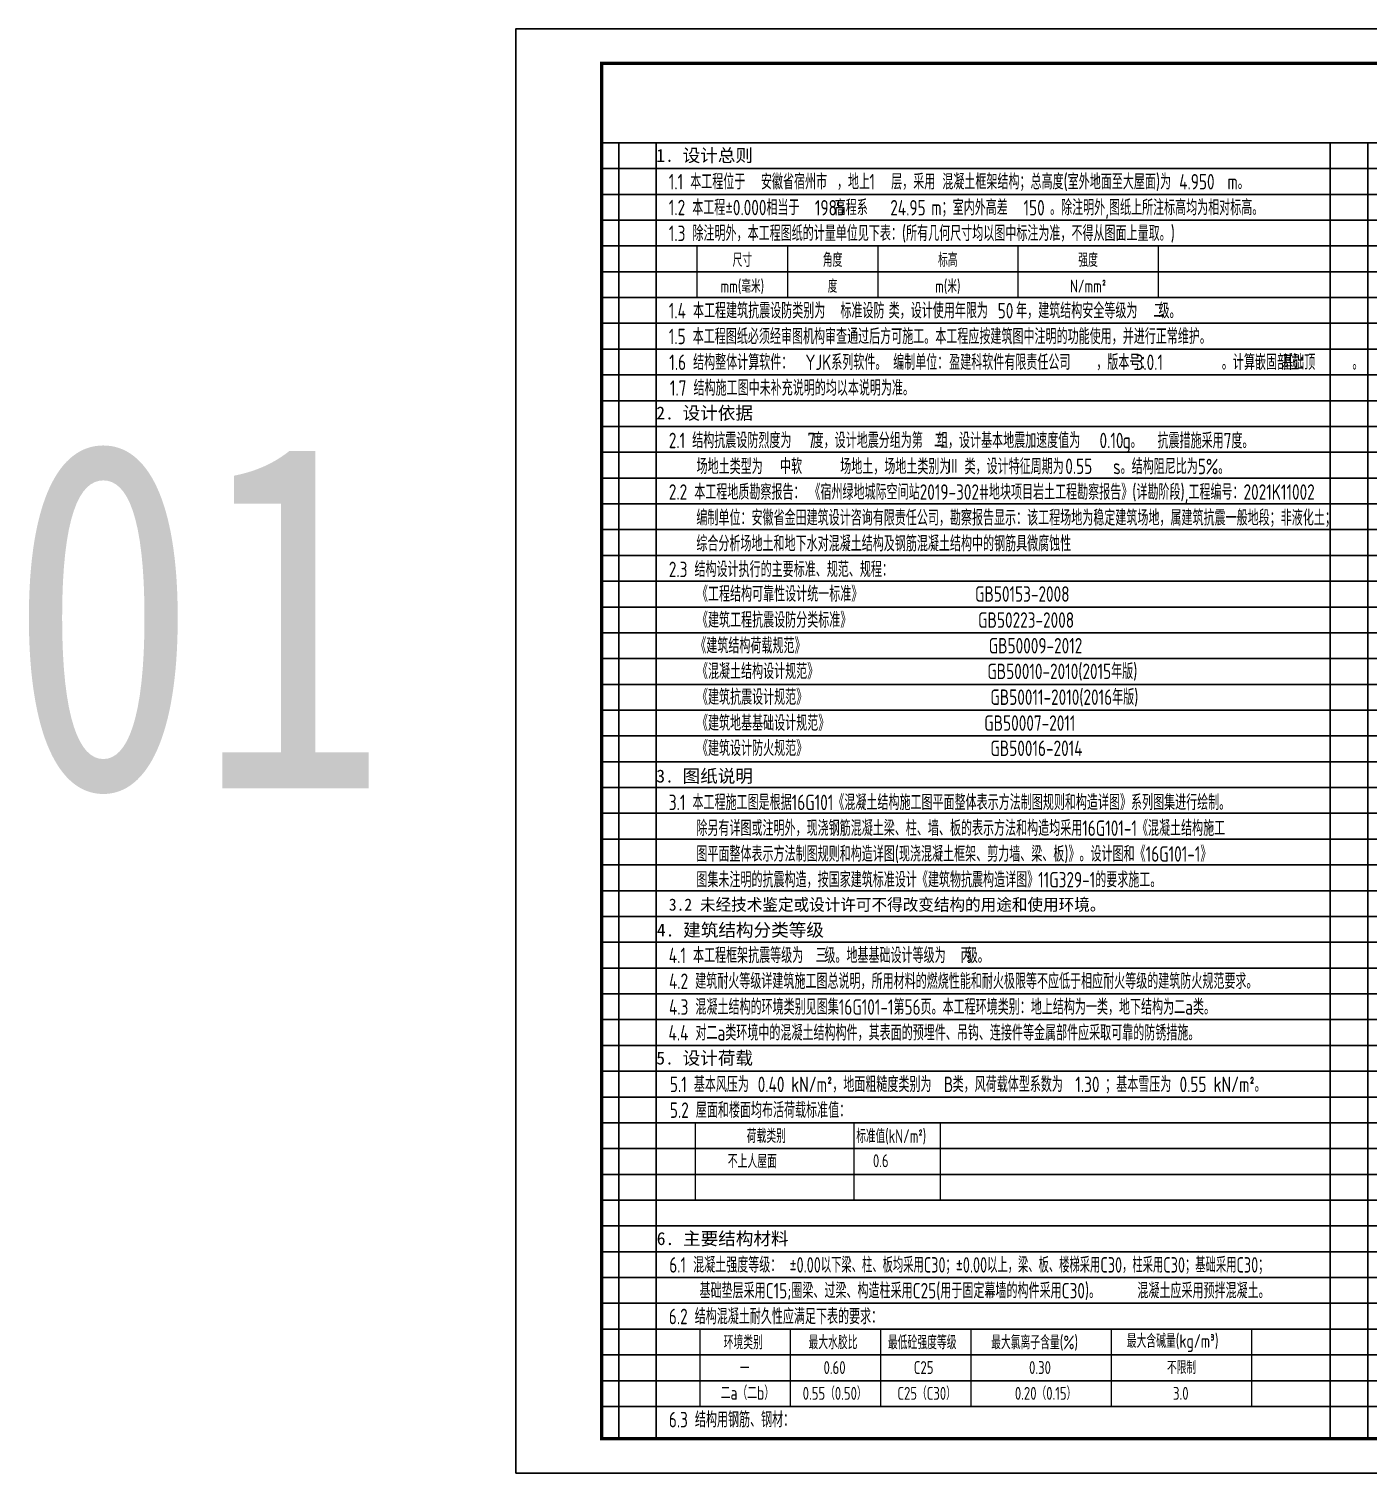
# Model space of a CAD drawing. Extents: x 169490 to 7584583, y -2399407 to 1374371.
# Drawn here: x 2424729 to 2463674, y 813191 to 855191 of the extents above; entities that cross this region are included whole.
import ezdxf
from ezdxf.enums import TextEntityAlignment as Align

# ---------------------------------------------------------------- set-up
doc = ezdxf.new("R2010")
doc.units = 0
doc.header["$LTSCALE"] = 100
doc.linetypes.add('DASHED', pattern=[0.75, 0.5, -0.25])
doc.layers.get('0').update_dxf_attribs({"linetype": 'CONTINUOUS'})
doc.layers.get('DEFPOINTS').update_dxf_attribs({"linetype": 'CONTINUOUS'})
doc.layers.add('S-1-TEXT', color=7, linetype='CONTINUOUS', lineweight=18)
doc.layers.add('S-1-修改', color=23, linetype='CONTINUOUS', lineweight=18)
doc.layers.add('TEXT', color=7, linetype='CONTINUOUS')
doc.layers.add('图框', color=140, linetype='CONTINUOUS')
doc.styles.add('TS', font='tssdeng.shx', dxfattribs={"width": 0.7, "height": 350, "bigfont": 'tssdchn.shx'})
doc.styles.add('黑体', font='simhei.ttf', dxfattribs={"width": 0.7})

msp = doc.modelspace()

# ---------------------------------------------------------------- linework, layer by layer
msp.add_lwpolyline([(2441386, 854191.4), (2505186, 854191.4), (2505186, 814191.4), (2441386, 814191.4)], close=True)
at = {"layer": 'DEFPOINTS', "color": 252}
for p, q in [((2441386, 851878.9), (2505186, 851878.9)), ((2441886, 851878.9), (2441886, 814191.4)), ((2442973.5, 851878.9), (2442973.5, 814191.4)), ((2462574.1, 851878.9), (2462574.1, 814191.4)), ((2463661.6, 851878.9), (2463661.6, 814191.4)), ((2441386, 851128.9), (2505186, 851128.9)), ((2441386, 850378.9), (2505186, 850378.9)), ((2441386, 849628.9), (2505186, 849628.9)), ((2441386, 848878.9), (2505186, 848878.9)), ((2441386, 848128.9), (2505186, 848128.9)), ((2441386, 847378.9), (2505186, 847378.9)), ((2441386, 846628.9), (2505186, 846628.9)), ((2441386, 845878.9), (2505186, 845878.9)), ((2441386, 845128.9), (2505186, 845128.9)), ((2441386, 844378.9), (2505186, 844378.9)), ((2441386, 843628.9), (2505186, 843628.9)), ((2441386, 842878.9), (2505186, 842878.9)), ((2441386, 842128.9), (2505186, 842128.9)), ((2441386, 841378.9), (2505186, 841378.9)), ((2441386, 840628.9), (2505186, 840628.9)), ((2441386, 839878.9), (2505186, 839878.9)), ((2441386, 839128.9), (2505186, 839128.9)), ((2441386, 838378.9), (2505186, 838378.9)), ((2441386, 837628.9), (2505186, 837628.9)), ((2441386, 836878.9), (2505186, 836878.9)), ((2441386, 836128.9), (2505186, 836128.9)), ((2441386, 835378.9), (2505186, 835378.9)), ((2441386, 834628.9), (2505186, 834628.9)), ((2441386, 833878.9), (2505186, 833878.9)), ((2441386, 833128.9), (2505186, 833128.9)), ((2441386, 832378.9), (2505186, 832378.9)), ((2441386, 831628.9), (2505186, 831628.9)), ((2441386, 830878.9), (2505186, 830878.9)), ((2441386, 830128.9), (2505186, 830128.9)), ((2441386, 829378.9), (2505186, 829378.9)), ((2441386, 828628.9), (2505186, 828628.9)), ((2441386, 827878.9), (2505186, 827878.9)), ((2441386, 827128.9), (2505186, 827128.9)), ((2441386, 826378.9), (2505186, 826378.9)), ((2441386, 825628.9), (2505186, 825628.9)), ((2441386, 824878.9), (2505186, 824878.9)), ((2441386, 824128.9), (2505186, 824128.9)), ((2441386, 823378.9), (2505186, 823378.9)), ((2441386, 822628.9), (2505186, 822628.9)), ((2441386, 821878.9), (2505186, 821878.9)), ((2441386, 821128.9), (2505186, 821128.9)), ((2441386, 820378.9), (2505186, 820378.9)), ((2441386, 819628.9), (2505186, 819628.9)), ((2441386, 818878.9), (2505186, 818878.9)), ((2441386, 818128.9), (2505186, 818128.9)), ((2441386, 817378.9), (2505186, 817378.9)), ((2441386, 816628.9), (2505186, 816628.9)), ((2441386, 815878.9), (2505186, 815878.9)), ((2441386, 815128.9), (2505186, 815128.9))]:
    msp.add_line(p, q, dxfattribs=at)
at = {"layer": 'S-1-TEXT', "color": 1}
for p, q in [((2446787.7, 848878.9), (2446787.7, 847378.9)), ((2449412.7, 848878.9), (2449412.7, 847378.9)), ((2453490.8, 848878.9), (2453490.8, 847378.9)), ((2444162.7, 848128.9), (2457568.9, 848128.9)), ((2444100.1, 823378.9), (2451236.4, 823378.9)), ((2444100.1, 823378.9), (2444100.1, 821128.9)), ((2451236.4, 823378.9), (2444100.1, 823378.9)), ((2448729.2, 821128.9), (2448729.2, 823378.9)), ((2451236.4, 821128.9), (2451236.4, 823378.9)), ((2444100.1, 822628.9), (2451236.4, 822628.9)), ((2444100.1, 821878.9), (2451236.4, 821878.9)), ((2444100.1, 821128.9), (2451236.4, 821128.9)), ((2444100.1, 821128.9), (2451236.4, 821128.9)), ((2444100.1, 821128.9), (2451236.4, 821128.9)), ((2444100.1, 821128.9), (2451236.4, 821128.9)), ((2446871.7, 817378.9), (2446871.7, 815128.9)), ((2449496.7, 817378.9), (2449496.7, 815128.9)), ((2452121.7, 817378.9), (2452121.7, 815128.9)), ((2456199.8, 817378.9), (2456199.8, 815128.9)), ((2444246.7, 816628.9), (2460277.9, 816628.9)), ((2444246.7, 815878.9), (2460277.9, 815878.9))]:
    msp.add_line(p, q, dxfattribs=at)
for points in [[(2457568.9, 848878.9), (2457568.9, 847378.9), (2444162.7, 847378.9), (2444162.7, 848878.9), (2457568.9, 848878.9)], [(2460277.9, 817378.9), (2460277.9, 815128.9), (2444246.7, 815128.9), (2444246.7, 817378.9), (2460277.9, 817378.9)]]:
    msp.add_lwpolyline(points, dxfattribs=at)
at = {"layer": '图框'}
msp.add_lwpolyline([(2438886, 813191.4), (2513186, 813191.4), (2513186, 855191.4), (2438886, 855191.4)], close=True, dxfattribs=at)
at = {"layer": '图框', "const_width": 100}
msp.add_lwpolyline([(2441386, 814191.4), (2512186, 814191.4), (2512186, 854191.4), (2441386, 854191.4)], close=True, dxfattribs=at)

# ---------------------------------------------------------------- texts
at = {"layer": 'S-1-TEXT', "style": '黑体'}
for s, p in [('1. 设计总则', (2442973.5, 851324.9)), ('2. 设计依据', (2442973.5, 843834)), ('3. 图纸说明', (2442973.5, 833275.8)), ('4. 建筑结构分类等级', (2442990.2, 828798.3)), ('5. 设计荷载', (2442973.5, 825074.9)), ('6. 主要结构材料', (2442986.1, 819824.9))]:
    msp.add_text(s, height=375, dxfattribs=at).set_placement(p)
at = {"layer": 'S-1-TEXT', "style": 'TS'}
for s, height, width, p in [('1.1 本工程位于             ，地上   层，采用 混凝土框架结构；总高度(室外地面至大屋面)为        m。', 450, 0.75, (2443338.3, 850521.4)), ('1.2 本工程%%P0.000相当于     高程系         m；室内外高差      。除注明外,图纸上所注标高均为相对标高。', 450, 0.75, (2443338.3, 849771.4)), ('1.3 除注明外，本工程图纸的计量单位见下表：(所有几何尺寸均以图中标注为准，不得从图面上量取。)', 450, 0.75, (2443338.3, 849021.4)), ('1.6 结构整体计算软件：', 450, 0.75, (2443350.9, 845271.4)), ('编制单位：                     ，版本号：          。计算嵌固部位：      。', 450, 0.75, (2449863.3, 845271.4)), ('场地土类型为           场地土，场地土类别为  类，设计特征周期为       s。结构阻尼比为5%%%。', 450, 0.75, (2444145, 842239.8)), ('《工程结构可靠性设计统一标准》                GB50153-2008', 450, 0.75, (2444156, 838531.9)), ('《建筑工程抗震设防分类标准》                  GB50223-2008', 450, 0.75, (2444156, 837774.6)), ('《建筑结构荷载规范》                          GB50009-2012', 450, 0.75, (2444107.8, 837028.3)), ('《混凝土结构设计规范》                        GB50010-2010(2015年版)', 450, 0.75, (2444156, 836281.9)), ('《建筑抗震设计规范》                          GB50011-2010(2016年版)', 450, 0.75, (2444156, 835531.9)), ('《建筑地基基础设计规范》                      GB50007-2011', 450, 0.75, (2444156, 834778.3)), ('《建筑设计防火规范》                          GB50016-2014', 450, 0.75, (2444156, 834044.9)), ('3.1 本工程施工图是根据16G101《混凝土结构施工图平面整体表示方法制图规则和构造详图》系列图集进行绘制。', 450, 0.75, (2443338.3, 832472.2)), ('除另有详图或注明外，现浇钢筋混凝土梁、柱、墙、板的表示方法和构造均采用16G101-1《混凝土结构施工', 450, 0.75, (2444139.1, 831722.2)), ('图平面整体表示方法制图规则和构造详图(现浇混凝土框架、剪力墙、梁、板)》。设计图和《16G101-1》', 450, 0.75, (2444139.1, 830972.2)), ('图集未注明的抗震构造，按国家建筑标准设计《建筑物抗震构造详图》11G329-1的要求施工。', 450, 0.75, (2444139.1, 830222.2)), ('4.2 建筑耐火等级详建筑施工图总说明，所用材料的燃烧性能和耐火极限等不应低于相应耐火等级的建筑防火规范要求。', 450, 0.75, (2443343.5, 827271.4)), ('4.3 混凝土结构的环境类别见图集16G101-1第56页。本工程环境类别：地上结构为一类，地下结构为二a类。', 450, 0.75, (2443343.5, 826521.4)), ('4.4 对二a类环境中的混凝土结构构件，其表面的预埋件、吊钩、连接件等金属部件应采取可靠的防锈措施。', 450, 0.75, (2443328.7, 825771.4)), ('5.1 基本风压为      kN/m\x8c2\x8d，地面粗糙度类别为   类，风荷载体型系数为      ；基本雪压为      kN/m\x8c2\x8d。 ', 450, 0.75, (2443369.3, 824271.4)), ('5.2 屋面和楼面均布活荷载标准值：', 450, 0.75, (2443369.3, 823521.4)), ('荷载类别', 400, 0.75, (2445604.5, 822793)), ('标准值(kN/m\x8c2\x8d)', 400, 0.7, (2448790.1, 822791.3)), ('6.1 混凝土强度等级：', 450, 0.75, (2443350.9, 819021.4)), ('  基础垫层采用C15;圈梁、过梁、构造柱采用C25(用于固定幕墙的构件采用C30)。', 450, 0.75, (2443821, 818271.4)), ('6.2 结构混凝土耐久性应满足下表的要求：', 450, 0.75, (2443338.3, 817521.4)), ('不限制', 375, 0.75, (2457826.8, 816073.6)), ('0.60', 375, 0.75, (2447838, 816073.6)), ('C25', 375, 0.75, (2450463, 816073.6)), ('0.30', 375, 0.75, (2453814.6, 816073.6)), ('0.55（0.50）', 375, 0.75, (2447231.3, 815323.6)), ('C25（C30）', 375, 0.75, (2449985.7, 815323.6)), ('0.20（0.15）', 375, 0.75, (2453401.7, 815323.6)), ('3.0', 375, 0.75, (2458000.9, 815323.6)), ('6.3 结构用钢筋、钢材：', 450, 0.75, (2443338.3, 814521.4))]:
    msp.add_text(s, height=height, dxfattribs=dict(at, width=width)).set_placement(p)
at = {"layer": 'S-1-TEXT', "style": 'TS', "width": 0.75}
for s, height, p in [('尺寸', 400, (2445475.2, 848269.6)), ('角度', 400, (2448100.2, 848269.6)), ('标高', 400, (2451451.8, 848269.6)), ('强度', 400, (2455529.9, 848269.6)), ('mm(毫米)', 375, (2445475.2, 847519.6)), ('度', 375, (2448100.2, 847519.6)), ('m(米)', 375, (2451451.8, 847519.6)), ('N/mm\x8c2\x8d', 375, (2455529.9, 847524.1))]:
    msp.add_text(s, height=height, dxfattribs=at).set_placement(p, align=Align.CENTER)
at = {"layer": 'S-1-TEXT', "linetype": 'DASHED'}
for s, height, style, width, p in [('1.4 本工程建筑抗震设防类别为         类，设计使用年限为    年，建筑结构安全等级为   级。', 450, 'TS', 0.75, (2443338.3, 846771.4)), ('1.5 本工程图纸必须经审图机构审查通过后方可施工。本工程应按建筑图中注明的功能使用，并进行正常维护。', 450, 'TS', 0.75, (2443338.3, 846021.4)), ('1.7 结构施工图中未补充说明的均以本说明为准。', 450, 'TS', 0.75, (2443369.5, 844523.5)), ('2.1 结构抗震设防烈度为   度，设计地震分组为第  组，设计基本地震加速度值为      g。', 450, 'TS', 0.75, (2443338.3, 842997.3)), ('2.2 本工程地质勘察报告：', 450, 'TS', 0.75, (2443338.3, 841497.3)), ('2.3 结构设计执行的主要标准、规范、规程：', 450, 'TS', 0.75, (2443338.3, 839247.3)), ('3.2 未经技术鉴定或设计许可不得改变结构的用途和使用环境。', 350, '黑体', 0.95, (2443338.3, 829549.4)), ('4.1 本工程框架抗震等级为   级。地基基础设计等级为   级。', 450, 'TS', 0.75, (2443338.3, 828021.4)), ('环境类别', 400, 'TS', 0.75, (2444932.6, 816791.3)), ('最大水胶比', 400, 'TS', 0.75, (2447399.4, 816793)), ('最低砼强度等级', 400, 'TS', 0.75, (2449710.2, 816793)), ('最大氯离子含量(%%%)', 400, 'TS', 0.75, (2452711, 816793)), ('最大含碱量(kg/m\x8c3\x8d)', 400, 'TS', 0.75, (2456655.3, 816833.6)), ('一', 400, 'TS', 0.75, (2445401, 816043)), ('二a（二b）', 400, 'TS', 0.75, (2444847.5, 815323.3))]:
    msp.add_text(s, height=height, dxfattribs=dict(at, style=style, width=width)).set_placement(p)
at = {"layer": 'S-1-TEXT', "color": 23, "style": 'TS', "width": 0.75}
msp.add_text('0.6', height=375, dxfattribs=at).set_placement((2449273.7, 822088.1))
at = {"layer": 'S-1-修改', "style": 'TS'}
for s, width, p in [(' 安徽省宿州市', 0.75, (2445811.7, 850521.4)), ('1', 0.75, (2449170.6, 850521.4)), ('4.950', 0.75, (2458179.9, 850521.4)), ('1985', 0.75, (2447585.6, 849764.5)), ('150', 0.75, (2453652.9, 849764.5)), ('标准设防', 0.75, (2448328.1, 846771.4)), ('50', 0.75, (2452902.6, 846771.4)), ('    二', 0.75, (2456610.9, 846771.4)), ('YJK系列软件。', 0.75, (2447312, 845271.4)), ('盈建科软件有限责任公司', 0.75, (2451491.3, 845271.4)), ('二', 0.75, (2451050.5, 842997.3)), ('抗震措施采用7度。', 0.75, (2457549.2, 842989.8)), ('Ⅲ', 0.75, (2451433.5, 842247.3)), ('《宿州绿地城际空间站2019-302#地块项目岩土工程勘察报告》(详勘阶段),工程编号：2021K11002', 0.75, (2447427.1, 841497.3)), ('编制单位：安徽省金田建筑设计咨询有限责任公司，勘察报告显示：该工程场地为稳定建筑场地，属建筑抗震一般地段；非液化土；', 0.75, (2444139.1, 840747.3)), ('综合分析场地土和地下水对混凝土结构及钢筋混凝土结构中的钢筋具微腐蚀性', 0.75, (2444139.1, 839997.3)), ('三', 0.75, (2447609.3, 828021.4)), ('丙', 0.75, (2451825.2, 828021.4)), ('B', 0.75, (2451334.8, 824271.4)), ('%%P0.00以下梁、柱、板均采用C30；%%P0.00以上，梁、板、楼梯采用C30，柱采用C30；基础采用C30；', 0.7, (2446848.5, 819021.4)), ('混凝土应采用预拌混凝土。', 0.75, (2456963.5, 818271.4))]:
    msp.add_text(s, height=450, dxfattribs=dict(at, width=width)).set_placement(p)
at = {"layer": 'S-1-修改', "color": 3, "style": 'TS', "width": 0.75}
msp.add_text('24.95', height=450, dxfattribs=at).set_placement((2449777.7, 849764.5))
at = {"layer": 'S-1-修改', "linetype": 'DASHED', "style": 'TS', "width": 0.75}
for s, height, p in [('3.0.1', 450, (2456911.9, 845271.4)), ('基础顶', 450, (2461176, 845271.4)), ('7', 450, (2447367.8, 842997.3)), ('0.10', 450, (2455863.1, 842997.3)), ('中软', 450, (2446572.2, 842247.3)), ('0.55', 450, (2454867.6, 842247.3)), ('0.40', 450, (2445923.2, 824271.4)), ('1.30', 450, (2455160.1, 824271.4)), ('0.55', 450, (2458189.9, 824271.4)), ('不上人屋面', 400, (2445053.9, 822059.2))]:
    msp.add_text(s, height=height, dxfattribs=at).set_placement(p)
at = {"layer": 'TEXT', "color": 1, "style": '黑体', "width": 0.8}
msp.add_text('01', height=10094.18, dxfattribs=at).set_placement((2424146.2, 833106.1))
msp.add_text('01', height=10094.18, dxfattribs=at).set_placement((2424146.2, 833106.1))

doc.saveas('drawing.dxf')
